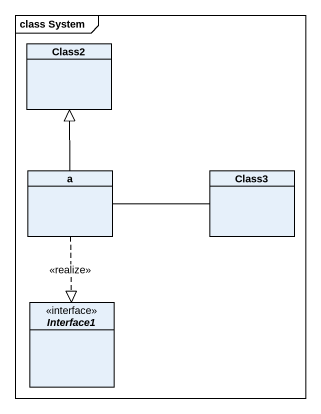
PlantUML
@startuml
mainframe class System
hide circle
hide empty members
class Class2
class a
class Class3
interface Interface1 <<interface>>
a -up-|> Class2
a -right- Class3
a ..|> Interface1 : <<realize>>
@enduml
